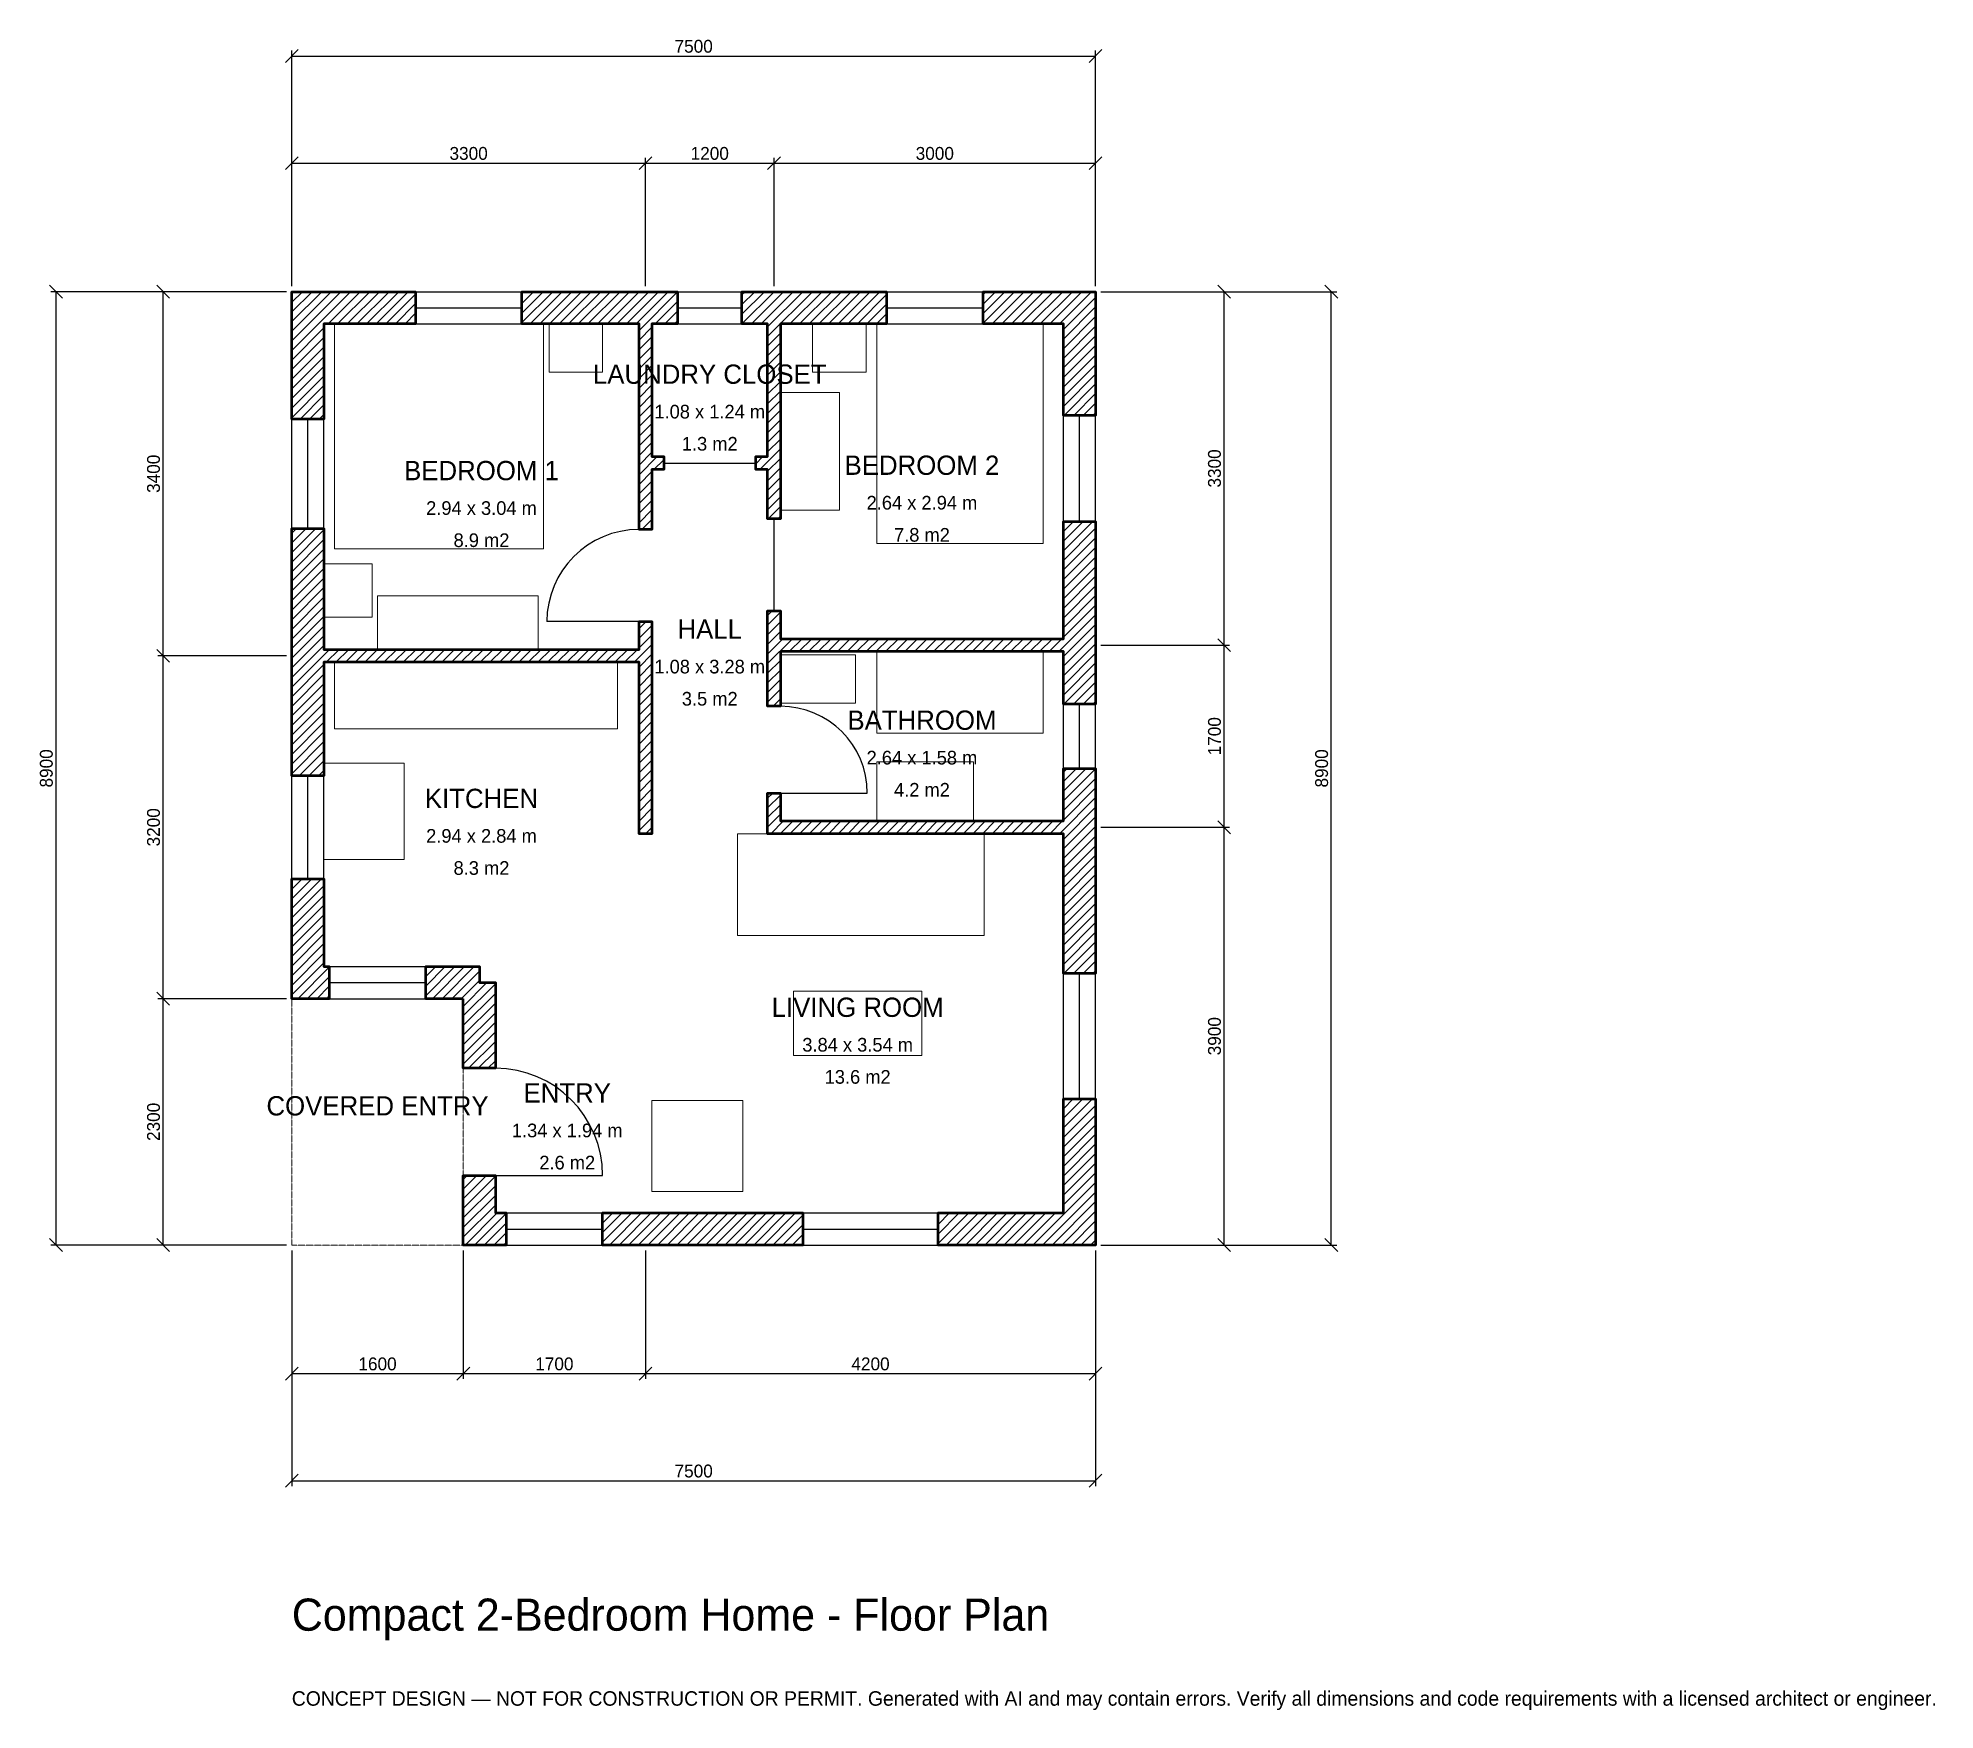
# Model space of a CAD drawing. Header units: millimetres. Extents: x -2369 to 15333, y -4341 to 11269.
import ezdxf
from ezdxf.enums import TextEntityAlignment as Align

# ---------------------------------------------------------------- set-up
doc = ezdxf.new("R2010")
doc.units = ezdxf.units.MM
doc.linetypes.add('DASHED', pattern=[1.524, 1.27, -0.254])
for name, color, linetype, lineweight in [('A-ANNO-DIMS', 1, 'Continuous', 13), ('A-ANNO-TEXT', 7, 'Continuous', 18), ('A-AREA-IDEN', 7, 'Continuous', 18), ('A-DOOR', 2, 'Continuous', 25), ('A-FLOR-FIXT', 9, 'Continuous', 13), ('A-FURN', 9, 'Continuous', 13), ('A-GLAZ', 4, 'Continuous', 25), ('A-SITE-PAVE', 8, 'Continuous', 13), ('A-WALL', 7, 'Continuous', 50), ('A-WALL-PATT', 8, 'Continuous', 13)]:
    doc.layers.add(name, color=color, linetype=linetype, lineweight=lineweight)
doc.dimstyles.new('PLAN', dxfattribs={"dimtxt": 120, "dimasz": 80, "dimexe": 50, "dimexo": 50, "dimgap": 30, "dimtad": 1, "dimdec": 0, "dimtsz": 60, "dimcen": 2.5, "dimclrd": 1, "dimclre": 1, "dimazin": 3, "dimtfac": 1, "dimtmove": 0, "dimatfit": 3})

msp = doc.modelspace()

# ---------------------------------------------------------------- hatches: boundary and pattern name
at = {"layer": 'A-WALL-PATT'}
h = msp.add_hatch(dxfattribs=at)
h.set_pattern_fill('ANSI31', color=8, scale=20)
h.paths.add_polyline_path([(1599.999, 0), (1599.999, 300), (1600, 300), (1600, 650), (1900, 650), (1900, 300), (2000, 300), (2000, 0), (1900, 0), (1900, -0.001), (1600, -0.001), (1600, 0), (1599.999, 0)])
h.paths.add_polyline_path([(1600, 2300), (1250, 2300), (1250, 2600), (1750, 2600), (1750, 2450), (1900, 2450), (1900, 1650), (1600, 1650), (1600, 2300)])
h.paths.add_polyline_path([(300, 2300), (300, 2299.999), (0, 2299.999), (0, 2300), (-0.001, 2300), (-0.001, 2600), (0, 2600), (0, 3420), (300, 3420), (300, 2600), (350, 2600), (350, 2300), (300, 2300)])
h.paths.add_polyline_path([(0, 5350), (0, 5440), (-0.001, 5440), (-0.001, 5560), (0, 5560), (0, 5650), (0, 6690), (300, 6690), (300, 5650), (300, 5560), (3240, 5560), (3240, 5820), (3360, 5820), (3360, 5560), (3360, 5440), (3360, 3840), (3240, 3840), (3240, 5440), (300, 5440), (300, 5350), (300, 4380), (0, 4380), (0, 5350)])
h.paths.add_polyline_path([(0, 8600), (-0.001, 8600), (-0.001, 8900), (0, 8900), (0, 8900.001), (300, 8900.001), (300, 8900), (1155, 8900), (1155, 8600), (300, 8600), (300, 7710), (0, 7710), (0, 8600)])
h.paths.add_polyline_path([(3150, 8900), (3240, 8900), (3240, 8900.001), (3360, 8900.001), (3360, 8900), (3450, 8900), (3600, 8900), (3600, 8600), (3450, 8600), (3360, 8600), (3360, 7360), (3470, 7360), (3470, 7240), (3360, 7240), (3360, 6680), (3240, 6680), (3240, 7240), (3240, 7360), (3240, 8600), (3150, 8600), (2145, 8600), (2145, 8900), (3150, 8900)])
h.paths.add_polyline_path([(4440, 8900), (4440, 8900.001), (4560, 8900.001), (4560, 8900), (4650, 8900), (4650, 8900), (5550, 8900), (5550, 8600), (4560, 8600), (4560, 7360), (4560, 7240), (4560, 6780), (4440, 6780), (4440, 7240), (4330, 7240), (4330, 7360), (4440, 7360), (4440, 8600), (4350, 8600), (4350, 8600), (4200, 8600), (4200, 8900), (4440, 8900)])
h.paths.add_polyline_path([(7200, 8900), (7200, 8900.001), (7500, 8900.001), (7500, 8900), (7500.001, 8900), (7500.001, 8600), (7500, 8600), (7500, 7745), (7200, 7745), (7200, 8600), (6450, 8600), (6450, 8900), (7200, 8900)])
h.paths.add_polyline_path([(7500, 5750), (7500, 5660), (7500.001, 5660), (7500.001, 5540), (7500, 5540), (7500, 5450), (7500, 5050), (7200, 5050), (7200, 5450), (7200, 5540), (4560, 5540), (4560, 5030), (4440, 5030), (4440, 5540), (4440, 5660), (4440, 5920), (4560, 5920), (4560, 5660), (7200, 5660), (7200, 5750), (7200, 6755), (7500, 6755), (7500, 5750)])
h.paths.add_polyline_path([(7500, 4050), (7500, 3960), (7500.001, 3960), (7500.001, 3840), (7500, 3840), (7500, 3750), (7500, 2535), (7200, 2535), (7200, 3750), (7200, 3840), (4560, 3840), (4440, 3840), (4440, 3960), (4440, 4220), (4560, 4220), (4560, 3960), (7200, 3960), (7200, 4050), (7200, 4450), (7500, 4450), (7500, 4050)])
h.paths.add_polyline_path([(7500, 300), (7500.001, 300), (7500.001, 0), (7500, 0), (7500, -0.001), (7200, -0.001), (7200, 0), (6030, 0), (6030, 300), (7200, 300), (7200, 1365), (7500, 1365), (7500, 300)])
h.paths.add_polyline_path([(3450, 0), (3150, 0), (2900, 0), (2900, 300), (3150, 300), (3450, 300), (4770, 300), (4770, 0), (3450, 0)])

# ---------------------------------------------------------------- linework, layer by layer
at = {"layer": 'A-DOOR'}
for p, q in [((3470, 7300), (4330, 7300)), ((4500, 5920), (4500, 6780)), ((3240, 5820), (2380, 5820)), ((4560, 4220), (5370, 4220)), ((1900, 650), (2900, 650))]:
    msp.add_line(p, q, dxfattribs=at)
for centre, radius, start, end in [((3240, 5820), 860, 90, 180), ((4560, 4220), 810, 0, 90), ((1900, 650), 1000, 0, 90)]:
    msp.add_arc(centre, radius, start, end, dxfattribs=at)
at = {"layer": 'A-FLOR-FIXT'}
for points in [[(4560, 5060), (5260, 5060), (5260, 5510), (4560, 5510)], [(5460, 4780), (7010, 4780), (7010, 5540), (5460, 5540)], [(400, 4820), (3040, 4820), (3040, 5440), (400, 5440)], [(5460, 3960), (6360, 3960), (6360, 4510), (5460, 4510)]]:
    msp.add_lwpolyline(points, close=True, dxfattribs=at)
at = {"layer": 'A-FURN'}
for points in [[(400, 6500), (2350, 6500), (2350, 8600), (400, 8600)], [(2400, 8150), (2900, 8150), (2900, 8600), (2400, 8600)], [(4860, 8150), (5360, 8150), (5360, 8600), (4860, 8600)], [(5460, 6550), (7010, 6550), (7010, 8600), (5460, 8600)], [(4560, 6860), (5110, 6860), (5110, 7960), (4560, 7960)], [(300, 5860), (750, 5860), (750, 6360), (300, 6360)], [(800, 5560), (2300, 5560), (2300, 6060), (800, 6060)], [(300, 3600), (1050, 3600), (1050, 4500), (300, 4500)], [(4160, 2890), (6460, 2890), (6460, 3840), (4160, 3840)], [(4680, 1770), (5880, 1770), (5880, 2370), (4680, 2370)], [(3360, 500), (4210, 500), (4210, 1350), (3360, 1350)]]:
    msp.add_lwpolyline(points, close=True, dxfattribs=at)
at = {"layer": 'A-GLAZ'}
for p, q in [((1155, 8900), (2145, 8900)), ((3600, 8900), (4200, 8900)), ((5550, 8900), (6450, 8900)), ((1155, 8750), (2145, 8750)), ((3600, 8750), (4200, 8750)), ((5550, 8750), (6450, 8750)), ((1155, 8600), (2145, 8600)), ((3600, 8600), (4200, 8600)), ((5550, 8600), (6450, 8600)), ((0, 6690), (0, 7710)), ((150, 6690), (150, 7710)), ((300, 6690), (300, 7710)), ((7200, 6755), (7200, 7745)), ((7350, 6755), (7350, 7745)), ((7500, 6755), (7500, 7745)), ((7200, 4450), (7200, 5050)), ((7350, 4450), (7350, 5050)), ((7500, 4450), (7500, 5050)), ((0, 3420), (0, 4380)), ((150, 3420), (150, 4380)), ((300, 3420), (300, 4380)), ((350, 2600), (1250, 2600)), ((7200, 1365), (7200, 2535)), ((7350, 1365), (7350, 2535)), ((7500, 1365), (7500, 2535)), ((350, 2450), (1250, 2450)), ((350, 2300), (1250, 2300)), ((2000, 300), (2900, 300)), ((4770, 300), (6030, 300)), ((2000, 150), (2900, 150)), ((2000, 0), (2900, 0)), ((4770, 150), (6030, 150)), ((4770, 0), (6030, 0))]:
    msp.add_line(p, q, dxfattribs=at)
at = {"layer": 'A-SITE-PAVE', "linetype": 'DASHED'}
msp.add_lwpolyline([(0, 0), (1600, 0), (1600, 2300), (0, 2300)], close=True, dxfattribs=at)
at = {"layer": 'A-WALL'}
for points in [[(0, 8600), (-0.001, 8600), (-0.001, 8900), (0, 8900), (0, 8900.001), (300, 8900.001), (300, 8900), (1155, 8900), (1155, 8600), (300, 8600), (300, 7710), (0, 7710), (0, 8600)], [(3150, 8900), (3240, 8900), (3240, 8900.001), (3360, 8900.001), (3360, 8900), (3450, 8900), (3600, 8900), (3600, 8600), (3450, 8600), (3360, 8600), (3360, 7360), (3470, 7360), (3470, 7240), (3360, 7240), (3360, 6680), (3240, 6680), (3240, 7240), (3240, 7360), (3240, 8600), (3150, 8600), (2145, 8600), (2145, 8900), (3150, 8900)], [(4440, 8900), (4440, 8900.001), (4560, 8900.001), (4560, 8900), (4650, 8900), (4650, 8900), (5550, 8900), (5550, 8600), (4560, 8600), (4560, 7360), (4560, 7240), (4560, 6780), (4440, 6780), (4440, 7240), (4330, 7240), (4330, 7360), (4440, 7360), (4440, 8600), (4350, 8600), (4350, 8600), (4200, 8600), (4200, 8900), (4440, 8900)], [(7200, 8900), (7200, 8900.001), (7500, 8900.001), (7500, 8900), (7500.001, 8900), (7500.001, 8600), (7500, 8600), (7500, 7745), (7200, 7745), (7200, 8600), (6450, 8600), (6450, 8900), (7200, 8900)], [(7500, 5750), (7500, 5660), (7500.001, 5660), (7500.001, 5540), (7500, 5540), (7500, 5450), (7500, 5050), (7200, 5050), (7200, 5450), (7200, 5540), (4560, 5540), (4560, 5030), (4440, 5030), (4440, 5540), (4440, 5660), (4440, 5920), (4560, 5920), (4560, 5660), (7200, 5660), (7200, 5750), (7200, 6755), (7500, 6755), (7500, 5750)], [(0, 5350), (0, 5440), (-0.001, 5440), (-0.001, 5560), (0, 5560), (0, 5650), (0, 6690), (300, 6690), (300, 5650), (300, 5560), (3240, 5560), (3240, 5820), (3360, 5820), (3360, 5560), (3360, 5440), (3360, 3840), (3240, 3840), (3240, 5440), (300, 5440), (300, 5350), (300, 4380), (0, 4380), (0, 5350)], [(7500, 4050), (7500, 3960), (7500.001, 3960), (7500.001, 3840), (7500, 3840), (7500, 3750), (7500, 2535), (7200, 2535), (7200, 3750), (7200, 3840), (4560, 3840), (4440, 3840), (4440, 3960), (4440, 4220), (4560, 4220), (4560, 3960), (7200, 3960), (7200, 4050), (7200, 4450), (7500, 4450), (7500, 4050)], [(300, 2300), (300, 2299.999), (0, 2299.999), (0, 2300), (-0.001, 2300), (-0.001, 2600), (0, 2600), (0, 3420), (300, 3420), (300, 2600), (350, 2600), (350, 2300), (300, 2300)], [(1600, 2300), (1250, 2300), (1250, 2600), (1750, 2600), (1750, 2450), (1900, 2450), (1900, 1650), (1600, 1650), (1600, 2300)], [(7500, 300), (7500.001, 300), (7500.001, 0), (7500, 0), (7500, -0.001), (7200, -0.001), (7200, 0), (6030, 0), (6030, 300), (7200, 300), (7200, 1365), (7500, 1365), (7500, 300)], [(1599.999, 0), (1599.999, 300), (1600, 300), (1600, 650), (1900, 650), (1900, 300), (2000, 300), (2000, 0), (1900, 0), (1900, -0.001), (1600, -0.001), (1600, 0), (1599.999, 0)], [(3450, 0), (3150, 0), (2900, 0), (2900, 300), (3150, 300), (3450, 300), (4770, 300), (4770, 0), (3450, 0)]]:
    msp.add_lwpolyline(points, close=True, dxfattribs=at)

# ---------------------------------------------------------------- texts
at = {"layer": 'A-ANNO-TEXT'}
for s, height, p in [('Compact 2-Bedroom Home - Floor Plan', 300, (0, -3600)), ('CONCEPT DESIGN — NOT FOR CONSTRUCTION OR PERMIT. Generated with AI and may contain errors. Verify all dimensions and code requirements with a licensed architect or engineer.', 135, (0, -4300))]:
    msp.add_text(s, height=height, dxfattribs=at).set_placement(p)
at = {"layer": 'A-AREA-IDEN'}
for s, height, p in [('LAUNDRY CLOSET', 180, (3900, 8130)), ('1.08 x 1.24 m', 127.5, (3900, 7780)), ('1.3 m2', 127.5, (3900, 7480)), ('BEDROOM 1', 180, (1770, 7230)), ('BEDROOM 2', 180, (5880, 7280)), ('2.94 x 3.04 m', 127.5, (1770, 6880)), ('2.64 x 2.94 m', 127.5, (5880, 6930)), ('8.9 m2', 127.5, (1770, 6580)), ('7.8 m2', 127.5, (5880, 6630)), ('HALL', 180, (3900, 5750)), ('1.08 x 3.28 m', 127.5, (3900, 5400)), ('3.5 m2', 127.5, (3900, 5100)), ('BATHROOM', 180, (5880, 4900)), ('2.64 x 1.58 m', 127.5, (5880, 4550)), ('KITCHEN', 180, (1770, 4170)), ('4.2 m2', 127.5, (5880, 4250)), ('2.94 x 2.84 m', 127.5, (1770, 3820)), ('8.3 m2', 127.5, (1770, 3520)), ('LIVING ROOM', 180, (5280, 2220)), ('3.84 x 3.54 m', 127.5, (5280, 1870)), ('13.6 m2', 127.5, (5280, 1570)), ('ENTRY', 180, (2570, 1420)), ('COVERED ENTRY', 180, (800, 1300)), ('1.34 x 1.94 m', 127.5, (2570, 1070)), ('2.6 m2', 127.5, (2570, 770))]:
    msp.add_text(s, height=height, dxfattribs=at).set_placement(p, align=Align.MIDDLE_CENTER)

# ---------------------------------------------------------------- dimensions: what is measured, and where the dimension line sits
at = {"layer": 'A-ANNO-DIMS'}
for base, p1, p2, text in [((0, 11100), (0, 8900), (7500, 8900), '7500'), ((0, 10100), (0, 8900), (3300, 8900), '3300'), ((3300, 10100), (3300, 8900), (4500, 8900), '1200'), ((4500, 10100), (4500, 8900), (7500, 8900), '3000'), ((0, -1200), (0, 0), (1600, 0), '1600'), ((0, -2200), (0, 0), (7500, 0), '7500'), ((1600, -1200), (1600, 0), (3300, 0), '1700'), ((3300, -1200), (3300, 0), (7500, 0), '4200')]:
    msp.add_linear_dim(base=base, p1=p1, p2=p2, text=text, dimstyle='PLAN', dxfattribs=at).render()
for base, p1, p2, text in [((-2200, 0), (0, 0), (0, 8900), '8900'), ((-1200, 5500), (0, 5500), (0, 8900), '3400'), ((8700, 5600), (7500, 5600), (7500, 8900), '3300'), ((9700, 0), (7500, 0), (7500, 8900), '8900'), ((-1200, 2300), (0, 2300), (0, 5500), '3200'), ((8700, 3900), (7500, 3900), (7500, 5600), '1700'), ((8700, 0), (7500, 0), (7500, 3900), '3900'), ((-1200, 0), (0, 0), (0, 2300), '2300')]:
    msp.add_linear_dim(base=base, p1=p1, p2=p2, angle=90, text=text, dimstyle='PLAN', dxfattribs=at).render()

doc.saveas('drawing.dxf')
